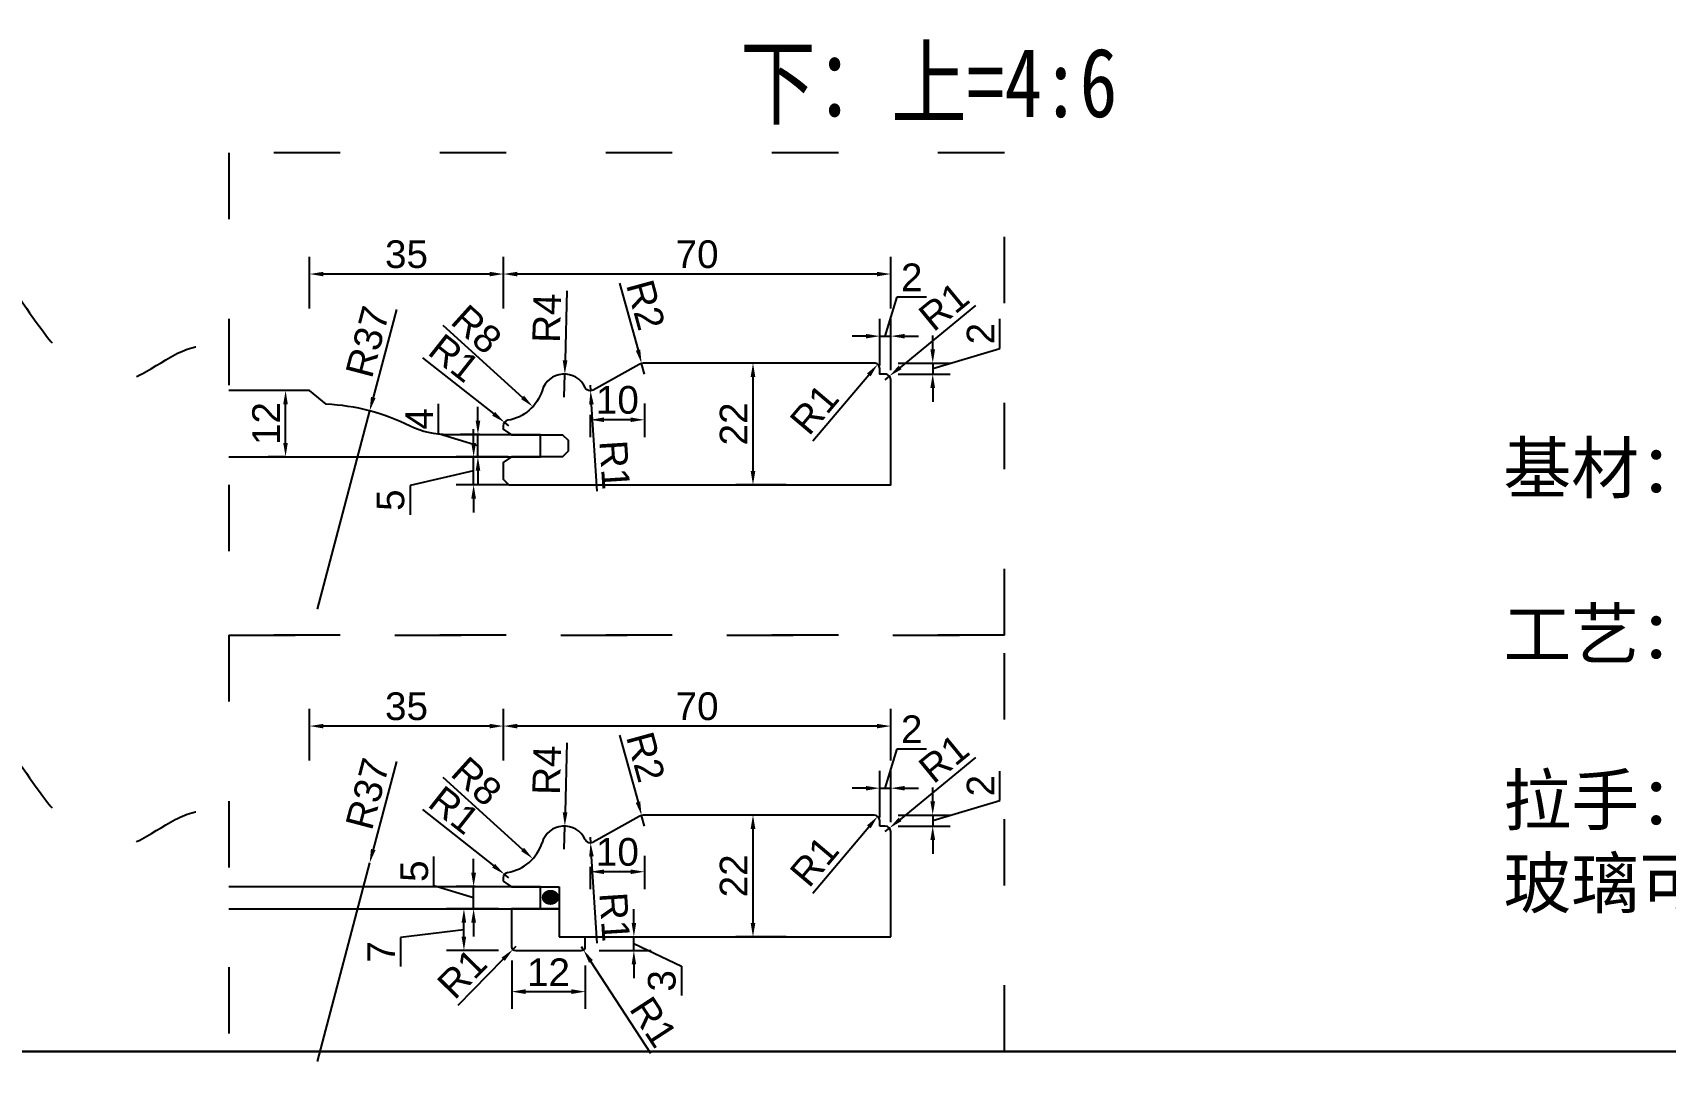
# Model space of a CAD drawing. Header units: inches. Extents: x 49347 to 63816, y 8487 to 15335.
# Drawn here: x 61423 to 62603, y 8487 to 9231 of the extents above; entities that cross this region are included whole.
import ezdxf

# ---------------------------------------------------------------- set-up
doc = ezdxf.new("R2010")
doc.units = ezdxf.units.IN
doc.header["$LTSCALE"] = 4
doc.linetypes.add('100', pattern=[30, 12, -18])
doc.styles.get("Standard").update_dxf_attribs({"font": 'arial.ttf'})
doc.styles.add('ZB_宋体', font='SimSun.ttf')
doc.styles.add('宋体', font='SimSun.ttf', dxfattribs={"width": 0.8})
doc.dimstyles.new('ZB16-1.0+4倍大样', dxfattribs={"dimscale": 10, "dimtxt": 2, "dimasz": 1, "dimexe": 1.25, "dimexo": 0.625, "dimgap": 0.4, "dimtad": 1, "dimdec": 1, "dimlfac": 0.25, "dimtxsty": 'Standard', "dimcen": 2.5, "dimclrd": 144, "dimclre": 144, "dimclrt": 4, "dimadec": 0, "dimazin": 0, "dimtfac": 1, "dimtdec": 1, "dimtmove": 1, "dimatfit": 3, "dimfxlon": 1, "dimarcsym": 0})

# ---------------------------------------------------------------- blocks, each defined once
blk = doc.blocks.new('*D310')
at = {"color": 144, "lineweight": -2, "transparency": 16777216}
for p, q in [((61606.2, 8972.2), (61593.7, 8972.2)), ((61606.2, 8934.3), (61606.2, 8962.2)), ((61606.2, 8924.3), (61593.7, 8924.3))]:
    blk.add_line(p, q, dxfattribs=at)
at = {"color": 144, "transparency": 16777216}
for points in [[(61604.5, 8962.2), (61607.8, 8962.2), (61606.2, 8972.2)], [(61604.5, 8934.3), (61607.8, 8934.3), (61606.2, 8924.3)]]:
    blk.add_solid(points, dxfattribs=at)
at = {"layer": 'Defpoints', "color": 0, "transparency": 16777216}
for p in [(61606.2, 8972.2), (61611.1, 8972.2), (61611.1, 8924.3)]:
    blk.add_point(p, dxfattribs=at)
at = {"color": 4, "transparency": 16777216, "insert": (61592.1, 8948.3), "char_height": 20, "attachment_point": 5, "rotation": 90}
blk.add_mtext('12', dxfattribs=at)
blk = doc.blocks.new('*D311')
at = {"color": 144, "lineweight": -2, "transparency": 16777216}
for p, q in [((61763.6, 9031.4), (61763.6, 9068.9)), ((62043.6, 9031.4), (62043.6, 9068.9)), ((62033.6, 9056.4), (61773.6, 9056.4))]:
    blk.add_line(p, q, dxfattribs=at)
at = {"color": 144, "transparency": 16777216}
for points in [[(61773.6, 9058), (61773.6, 9054.7), (61763.6, 9056.4)], [(62033.6, 9058), (62033.6, 9054.7), (62043.6, 9056.4)]]:
    blk.add_solid(points, dxfattribs=at)
at = {"layer": 'Defpoints', "color": 0, "transparency": 16777216}
for p in [(61763.6, 9056.4), (62043.6, 8997.7), (61763.6, 8976.6)]:
    blk.add_point(p, dxfattribs=at)
at = {"color": 4, "transparency": 16777216, "insert": (61903.6, 9070.6), "char_height": 20, "attachment_point": 5}
blk.add_mtext('70', dxfattribs=at)
blk = doc.blocks.new('*D312')
at = {"color": 144, "lineweight": -2, "transparency": 16777216}
for p, q in [((61623.6, 9031.4), (61623.6, 9068.9)), ((61763.6, 9031.4), (61763.6, 9068.9)), ((61753.6, 9056.4), (61633.6, 9056.4))]:
    blk.add_line(p, q, dxfattribs=at)
at = {"color": 144, "transparency": 16777216}
for points in [[(61633.6, 9058), (61633.6, 9054.7), (61623.6, 9056.4)], [(61753.6, 9058), (61753.6, 9054.7), (61763.6, 9056.4)]]:
    blk.add_solid(points, dxfattribs=at)
at = {"layer": 'Defpoints', "color": 0, "transparency": 16777216}
for p in [(61623.6, 9056.4), (61623.6, 9002.2), (61763.6, 8976.6)]:
    blk.add_point(p, dxfattribs=at)
at = {"color": 4, "transparency": 16777216, "insert": (61693.6, 9070.6), "char_height": 20, "attachment_point": 5}
blk.add_mtext('35', dxfattribs=at)
blk = doc.blocks.new('*D313')
at = {"color": 144, "lineweight": -2, "transparency": 16777216}
for p, q in [((61967.9, 8992), (61931.5, 8992)), ((61944, 8982), (61944, 8914)), ((61967.9, 8904), (61931.5, 8904))]:
    blk.add_line(p, q, dxfattribs=at)
at = {"color": 144, "transparency": 16777216}
for points in [[(61942.3, 8982), (61945.7, 8982), (61944, 8992)], [(61942.3, 8914), (61945.7, 8914), (61944, 8904)]]:
    blk.add_solid(points, dxfattribs=at)
at = {"layer": 'Defpoints', "color": 0, "transparency": 16777216}
for p in [(61974.2, 8992), (61944, 8904), (61974.2, 8904)]:
    blk.add_point(p, dxfattribs=at)
at = {"color": 4, "transparency": 16777216, "insert": (61930, 8948), "char_height": 20, "attachment_point": 5, "rotation": 90}
blk.add_mtext('22', dxfattribs=at)
blk = doc.blocks.new('*D314')
at = {"color": 144, "lineweight": -2, "transparency": 16777216}
for p, q in [((61716.7, 8940.8), (61716.7, 8962.6)), ((61745.2, 8950.3), (61745.2, 8960.3)), ((61745.2, 8932.3), (61716.7, 8940.8)), ((61746.4, 8940.3), (61732.7, 8940.3)), ((61745.2, 8924.3), (61745.2, 8940.3)), ((61745.2, 8924.3), (61745.2, 8940.3)), ((61746.4, 8924.3), (61732.7, 8924.3)), ((61745.2, 8914.3), (61745.2, 8904.3))]:
    blk.add_line(p, q, dxfattribs=at)
at = {"color": 144, "transparency": 16777216}
for points in [[(61743.6, 8950.3), (61746.9, 8950.3), (61745.2, 8940.3)], [(61743.6, 8914.3), (61746.9, 8914.3), (61745.2, 8924.3)]]:
    blk.add_solid(points, dxfattribs=at)
at = {"layer": 'Defpoints', "color": 0, "transparency": 16777216}
for p in [(61745.2, 8940.3), (61752.6, 8940.3), (61752.6, 8924.3)]:
    blk.add_point(p, dxfattribs=at)
at = {"color": 4, "transparency": 16777216, "insert": (61702.7, 8951.7), "char_height": 20, "attachment_point": 5, "rotation": 90}
blk.add_mtext('4', dxfattribs=at)
blk = doc.blocks.new('*D315')
at = {"color": 144, "lineweight": -2, "transparency": 16777216}
for p, q in [((61742.1, 8934.3), (61742.1, 8944.3)), ((61767.1, 8924.3), (61729.6, 8924.3)), ((61742.1, 8904), (61742.1, 8924.3)), ((61742.1, 8904), (61742.1, 8924.3)), ((61742.1, 8914.1), (61696.3, 8903.5)), ((61696.3, 8903.5), (61696.3, 8882.3)), ((61767.1, 8904), (61729.6, 8904)), ((61742.1, 8894), (61742.1, 8884))]:
    blk.add_line(p, q, dxfattribs=at)
at = {"color": 144, "transparency": 16777216}
for points in [[(61740.4, 8934.3), (61743.8, 8934.3), (61742.1, 8924.3)], [(61740.4, 8894), (61743.8, 8894), (61742.1, 8904)]]:
    blk.add_solid(points, dxfattribs=at)
at = {"layer": 'Defpoints', "color": 0, "transparency": 16777216}
for p in [(61742.1, 8924.3), (61781.4, 8924.3), (61781.4, 8904)]:
    blk.add_point(p, dxfattribs=at)
at = {"color": 4, "transparency": 16777216, "insert": (61682.1, 8892.9), "char_height": 20, "attachment_point": 5, "rotation": 90}
blk.add_mtext('5', dxfattribs=at)
blk = doc.blocks.new('*D316')
at = {"color": 144, "lineweight": -2, "transparency": 16777216}
for p, q in [((62122.5, 9002.6), (62122.5, 9023.9)), ((62073.9, 9002), (62073.9, 9012)), ((62048.9, 8992), (62086.4, 8992)), ((62073.9, 8988), (62122.5, 9002.6)), ((62073.9, 8992), (62073.9, 8984)), ((62073.9, 8992), (62073.9, 8984)), ((62048.9, 8984), (62086.4, 8984)), ((62073.9, 8974), (62073.9, 8964))]:
    blk.add_line(p, q, dxfattribs=at)
at = {"color": 144, "transparency": 16777216}
for points in [[(62072.2, 9002), (62075.6, 9002), (62073.9, 8992)], [(62072.2, 8974), (62075.6, 8974), (62073.9, 8984)]]:
    blk.add_solid(points, dxfattribs=at)
at = {"layer": 'Defpoints', "color": 0, "transparency": 16777216}
for p in [(62011.7, 8992), (62038.1, 8984), (62073.9, 8984)]:
    blk.add_point(p, dxfattribs=at)
at = {"color": 4, "transparency": 16777216, "insert": (62108.5, 9013.3), "char_height": 20, "attachment_point": 5, "rotation": 90}
blk.add_mtext('2', dxfattribs=at)
blk = doc.blocks.new('*D317')
at = {"color": 144, "lineweight": -2, "transparency": 16777216}
for p, q in [((62039.6, 9011.5), (62048.1, 9040)), ((62048.1, 9040), (62069.4, 9040)), ((62035.6, 8990.3), (62035.6, 9024)), ((62043.6, 8986.9), (62043.6, 9024)), ((62025.6, 9011.5), (62015.6, 9011.5)), ((62035.6, 9011.5), (62043.6, 9011.5)), ((62035.6, 9011.5), (62043.6, 9011.5)), ((62053.6, 9011.5), (62063.6, 9011.5))]:
    blk.add_line(p, q, dxfattribs=at)
at = {"color": 144, "transparency": 16777216}
for points in [[(62025.6, 9013.1), (62025.6, 9009.8), (62035.6, 9011.5)], [(62053.6, 9013.1), (62053.6, 9009.8), (62043.6, 9011.5)]]:
    blk.add_solid(points, dxfattribs=at)
at = {"layer": 'Defpoints', "color": 0, "transparency": 16777216}
for p in [(62043.6, 9011.5), (62035.6, 8984), (62043.6, 8980.6)]:
    blk.add_point(p, dxfattribs=at)
at = {"color": 4, "transparency": 16777216, "insert": (62058.7, 9054), "char_height": 20, "attachment_point": 5}
blk.add_mtext('2', dxfattribs=at)
blk = doc.blocks.new('*D318')
at = {"color": 144, "lineweight": -2, "transparency": 16777216}
for p, q in [((61809.4, 9044.2), (61808.2, 8994)), ((61807.6, 8967.4), (61808, 8984))]:
    blk.add_line(p, q, dxfattribs=at)
at = {"color": 144, "transparency": 16777216}
blk.add_solid([(61806.5, 8994.1), (61809.9, 8994), (61808, 8984)], dxfattribs=at)
at = {"layer": 'Defpoints', "color": 0, "transparency": 16777216}
for p in [(61808, 8984), (61807.6, 8967.4)]:
    blk.add_point(p, dxfattribs=at)
at = {"color": 4, "transparency": 16777216, "insert": (61794.9, 9024.5), "char_height": 20, "attachment_point": 5, "rotation": 88.604}
blk.add_mtext('R4', dxfattribs=at)
blk = doc.blocks.new('*D319')
at = {"color": 144, "lineweight": -2, "transparency": 16777216}
blk.add_line((61719.8, 9019.4), (61777.5, 8967.2), dxfattribs=at)
at = {"color": 144, "transparency": 16777216}
blk.add_solid([(61778.6, 8968.4), (61776.4, 8966), (61784.9, 8960.5)], dxfattribs=at)
at = {"layer": 'Defpoints', "color": 0, "transparency": 16777216}
for p in [(61761.7, 8981.5), (61784.9, 8960.5)]:
    blk.add_point(p, dxfattribs=at)
at = {"color": 4, "transparency": 16777216, "insert": (61744.3, 9016.4), "char_height": 20, "attachment_point": 5, "rotation": 317.8662}
blk.add_mtext('R8', dxfattribs=at)
blk = doc.blocks.new('*D320')
at = {"color": 144, "lineweight": -2, "transparency": 16777216}
for p, q in [((61847.6, 9049.7), (61860.9, 9001.4)), ((61865.6, 8984), (61863.5, 8991.8))]:
    blk.add_line(p, q, dxfattribs=at)
at = {"color": 144, "transparency": 16777216}
blk.add_solid([(61862.5, 9001.8), (61859.3, 9001), (61863.5, 8991.8)], dxfattribs=at)
at = {"layer": 'Defpoints', "color": 0, "transparency": 16777216}
for p in [(61863.5, 8991.8), (61865.6, 8984)]:
    blk.add_point(p, dxfattribs=at)
at = {"color": 4, "transparency": 16777216, "insert": (61866.5, 9034.1), "char_height": 20, "attachment_point": 5, "rotation": 285.3427}
blk.add_mtext('R2', dxfattribs=at)
blk = doc.blocks.new('*D321')
at = {"color": 144, "lineweight": -2, "transparency": 16777216}
for p, q in [((62104.9, 9033.7), (62050.4, 8988.9)), ((62039.6, 8980), (62042.6, 8982.6))]:
    blk.add_line(p, q, dxfattribs=at)
at = {"color": 144, "transparency": 16777216}
blk.add_solid([(62049.3, 8990.2), (62051.4, 8987.6), (62042.6, 8982.6)], dxfattribs=at)
at = {"layer": 'Defpoints', "color": 0, "transparency": 16777216}
for p in [(62039.6, 8980), (62042.6, 8982.6)]:
    blk.add_point(p, dxfattribs=at)
at = {"color": 4, "transparency": 16777216, "insert": (62081.9, 9033), "char_height": 20, "attachment_point": 5, "rotation": 39.3786}
blk.add_mtext('R1', dxfattribs=at)
blk = doc.blocks.new('*D322')
at = {"color": 144, "lineweight": -2, "transparency": 16777216}
blk.add_line((61987.3, 8935.7), (62027.7, 8983.5), dxfattribs=at)
at = {"color": 144, "transparency": 16777216}
blk.add_solid([(62026.4, 8984.5), (62029, 8982.4), (62034.1, 8991.1)], dxfattribs=at)
at = {"layer": 'Defpoints', "color": 0, "transparency": 16777216}
for p in [(62031.6, 8988), (62034.1, 8991.1)]:
    blk.add_point(p, dxfattribs=at)
at = {"color": 4, "transparency": 16777216, "insert": (61988.3, 8958.7), "char_height": 20, "attachment_point": 5, "rotation": 49.8134}
blk.add_mtext('R1', dxfattribs=at)
blk = doc.blocks.new('*D323')
at = {"color": 144, "lineweight": -2, "transparency": 16777216}
for p, q in [((61826.3, 8976), (61826.6, 8972.1)), ((61831.3, 8899.3), (61827.2, 8962.1))]:
    blk.add_line(p, q, dxfattribs=at)
blk.add_arc((61826.3, 8976), 4, 270, 273.6833, dxfattribs=at)
at = {"color": 144, "transparency": 16777216}
blk.add_solid([(61828.9, 8962.2), (61825.6, 8962), (61826.6, 8972.1)], dxfattribs=at)
at = {"layer": 'Defpoints', "color": 0, "transparency": 16777216}
for p in [(61826.3, 8976), (61826.6, 8972.1)]:
    blk.add_point(p, dxfattribs=at)
at = {"color": 4, "transparency": 16777216, "insert": (61844.1, 8918.4), "char_height": 20, "attachment_point": 5, "rotation": 273.6833}
blk.add_mtext('R1', dxfattribs=at)
blk = doc.blocks.new('*D324')
at = {"color": 144, "lineweight": -2, "transparency": 16777216}
for p, q in [((61705.1, 8995.9), (61756.6, 8955.3)), ((61767.6, 8946.7), (61764.4, 8949.2))]:
    blk.add_line(p, q, dxfattribs=at)
at = {"color": 144, "transparency": 16777216}
blk.add_solid([(61757.6, 8956.7), (61755.5, 8954), (61764.4, 8949.2)], dxfattribs=at)
at = {"layer": 'Defpoints', "color": 0, "transparency": 16777216}
for p in [(61764.4, 8949.2), (61767.6, 8946.7)]:
    blk.add_point(p, dxfattribs=at)
at = {"color": 4, "transparency": 16777216, "insert": (61728.1, 8995.7), "char_height": 20, "attachment_point": 5, "rotation": 321.741}
blk.add_mtext('R1', dxfattribs=at)
blk = doc.blocks.new('*D325')
at = {"color": 144, "lineweight": -2, "transparency": 16777216}
for p, q in [((61865.6, 8962.7), (61865.6, 8938.5)), ((61826.3, 8954.7), (61826.3, 8938.5)), ((61855.6, 8951), (61836.3, 8951))]:
    blk.add_line(p, q, dxfattribs=at)
at = {"color": 144, "transparency": 16777216}
for points in [[(61836.3, 8952.7), (61836.3, 8949.4), (61826.3, 8951)], [(61855.6, 8952.7), (61855.6, 8949.4), (61865.6, 8951)]]:
    blk.add_solid(points, dxfattribs=at)
at = {"layer": 'Defpoints', "color": 0, "transparency": 16777216}
for p in [(61865.6, 8969), (61826.3, 8961), (61826.3, 8951)]:
    blk.add_point(p, dxfattribs=at)
at = {"color": 4, "transparency": 16777216, "insert": (61846, 8965.3), "char_height": 20, "attachment_point": 5}
blk.add_mtext('10', dxfattribs=at)
blk = doc.blocks.new('*D326')
at = {"color": 144, "lineweight": -2, "transparency": 16777216}
for p, q in [((61686.3, 9030.8), (61669.5, 8967.2)), ((61629.2, 8814), (61667, 8957.5))]:
    blk.add_line(p, q, dxfattribs=at)
at = {"color": 144, "transparency": 16777216}
blk.add_solid([(61667.9, 8967.6), (61671.2, 8966.7), (61667, 8957.5)], dxfattribs=at)
at = {"layer": 'Defpoints', "color": 0, "transparency": 16777216}
for p in [(61667, 8957.5), (61629.2, 8814)]:
    blk.add_point(p, dxfattribs=at)
at = {"color": 4, "transparency": 16777216, "insert": (61665.5, 9007.4), "char_height": 20, "attachment_point": 5, "rotation": 75.2365}
blk.add_mtext('R37', dxfattribs=at)
blk = doc.blocks.new('*D330')
at = {"color": 144, "lineweight": -2, "transparency": 16777216}
for p, q in [((61763.6, 8704.6), (61763.6, 8742.1)), ((62043.6, 8704.6), (62043.6, 8742.1)), ((62033.6, 8729.6), (61773.6, 8729.6))]:
    blk.add_line(p, q, dxfattribs=at)
at = {"color": 144, "transparency": 16777216}
for points in [[(61773.6, 8731.2), (61773.6, 8727.9), (61763.6, 8729.6)], [(62033.6, 8731.2), (62033.6, 8727.9), (62043.6, 8729.6)]]:
    blk.add_solid(points, dxfattribs=at)
at = {"layer": 'Defpoints', "color": 0, "transparency": 16777216}
for p in [(61763.6, 8729.6), (62043.6, 8670.9), (61763.6, 8649.8)]:
    blk.add_point(p, dxfattribs=at)
at = {"color": 4, "transparency": 16777216, "insert": (61903.6, 8743.8), "char_height": 20, "attachment_point": 5}
blk.add_mtext('70', dxfattribs=at)
blk = doc.blocks.new('*D331')
at = {"color": 144, "lineweight": -2, "transparency": 16777216}
for p, q in [((61623.6, 8704.6), (61623.6, 8742.1)), ((61763.6, 8704.6), (61763.6, 8742.1)), ((61753.6, 8729.6), (61633.6, 8729.6))]:
    blk.add_line(p, q, dxfattribs=at)
at = {"color": 144, "transparency": 16777216}
for points in [[(61633.6, 8731.2), (61633.6, 8727.9), (61623.6, 8729.6)], [(61753.6, 8731.2), (61753.6, 8727.9), (61763.6, 8729.6)]]:
    blk.add_solid(points, dxfattribs=at)
at = {"layer": 'Defpoints', "color": 0, "transparency": 16777216}
for p in [(61623.6, 8729.6), (61623.6, 8675.4), (61763.6, 8649.8)]:
    blk.add_point(p, dxfattribs=at)
at = {"color": 4, "transparency": 16777216, "insert": (61693.6, 8743.8), "char_height": 20, "attachment_point": 5}
blk.add_mtext('35', dxfattribs=at)
blk = doc.blocks.new('*D332')
at = {"color": 144, "lineweight": -2, "transparency": 16777216}
for p, q in [((61967.9, 8665.3), (61931.5, 8665.3)), ((61944, 8655.3), (61944, 8587.3)), ((61967.9, 8577.3), (61931.5, 8577.3))]:
    blk.add_line(p, q, dxfattribs=at)
at = {"color": 144, "transparency": 16777216}
for points in [[(61942.3, 8655.3), (61945.7, 8655.3), (61944, 8665.3)], [(61942.3, 8587.3), (61945.7, 8587.3), (61944, 8577.3)]]:
    blk.add_solid(points, dxfattribs=at)
at = {"layer": 'Defpoints', "color": 0, "transparency": 16777216}
for p in [(61974.2, 8665.3), (61944, 8577.3), (61974.2, 8577.3)]:
    blk.add_point(p, dxfattribs=at)
at = {"color": 4, "transparency": 16777216, "insert": (61930, 8621.3), "char_height": 20, "attachment_point": 5, "rotation": 90}
blk.add_mtext('22', dxfattribs=at)
blk = doc.blocks.new('*D333')
at = {"color": 144, "lineweight": -2, "transparency": 16777216}
for p, q in [((61713.4, 8614.1), (61713.4, 8635.3)), ((61742.1, 8623.5), (61742.1, 8633.5)), ((61742.1, 8605.5), (61713.4, 8614.1)), ((61743.2, 8613.5), (61729.6, 8613.5)), ((61742.1, 8597.5), (61742.1, 8613.5)), ((61742.1, 8597.5), (61742.1, 8613.5)), ((61743.2, 8597.5), (61729.6, 8597.5)), ((61742.1, 8587.5), (61742.1, 8577.5))]:
    blk.add_line(p, q, dxfattribs=at)
at = {"color": 144, "transparency": 16777216}
for points in [[(61740.4, 8623.5), (61743.8, 8623.5), (61742.1, 8613.5)], [(61740.4, 8587.5), (61743.8, 8587.5), (61742.1, 8597.5)]]:
    blk.add_solid(points, dxfattribs=at)
at = {"layer": 'Defpoints', "color": 0, "transparency": 16777216}
for p in [(61742.1, 8613.5), (61749.5, 8613.5), (61749.5, 8597.5)]:
    blk.add_point(p, dxfattribs=at)
at = {"color": 4, "transparency": 16777216, "insert": (61699.3, 8624.7), "char_height": 20, "attachment_point": 5, "rotation": 90}
blk.add_mtext('5', dxfattribs=at)
blk = doc.blocks.new('*D334')
at = {"color": 144, "lineweight": -2, "transparency": 16777216}
for p, q in [((61760.1, 8597.5), (61722.6, 8597.5)), ((61735.1, 8582.4), (61689.2, 8576.7)), ((61735.1, 8577.3), (61735.1, 8587.5)), ((61689.2, 8576.7), (61689.2, 8555.8)), ((61760.1, 8567.3), (61722.6, 8567.3))]:
    blk.add_line(p, q, dxfattribs=at)
at = {"color": 144, "transparency": 16777216}
for points in [[(61733.4, 8587.5), (61736.7, 8587.5), (61735.1, 8597.5)], [(61733.4, 8577.3), (61736.7, 8577.3), (61735.1, 8567.3)]]:
    blk.add_solid(points, dxfattribs=at)
at = {"layer": 'Defpoints', "color": 0, "transparency": 16777216}
for p in [(61735.1, 8597.5), (61775, 8597.5), (61774.3, 8567.3)]:
    blk.add_point(p, dxfattribs=at)
at = {"color": 4, "transparency": 16777216, "insert": (61675.2, 8566.3), "char_height": 20, "attachment_point": 5, "rotation": 90}
blk.add_mtext('7', dxfattribs=at)
blk = doc.blocks.new('*D335')
at = {"color": 144, "lineweight": -2, "transparency": 16777216}
for p, q in [((62122.5, 8675.8), (62122.5, 8697.1)), ((62073.9, 8675.3), (62073.9, 8685.3)), ((62073.9, 8661.3), (62122.5, 8675.8)), ((62048.9, 8665.3), (62086.4, 8665.3)), ((62073.9, 8665.3), (62073.9, 8657.3)), ((62073.9, 8665.3), (62073.9, 8657.3)), ((62048.9, 8657.3), (62086.4, 8657.3)), ((62073.9, 8647.3), (62073.9, 8637.3))]:
    blk.add_line(p, q, dxfattribs=at)
at = {"color": 144, "transparency": 16777216}
for points in [[(62072.2, 8675.3), (62075.6, 8675.3), (62073.9, 8665.3)], [(62072.2, 8647.3), (62075.6, 8647.3), (62073.9, 8657.3)]]:
    blk.add_solid(points, dxfattribs=at)
at = {"layer": 'Defpoints', "color": 0, "transparency": 16777216}
for p in [(62011.7, 8665.3), (62038.1, 8657.3), (62073.9, 8657.3)]:
    blk.add_point(p, dxfattribs=at)
at = {"color": 4, "transparency": 16777216, "insert": (62108.5, 8686.5), "char_height": 20, "attachment_point": 5, "rotation": 90}
blk.add_mtext('2', dxfattribs=at)
blk = doc.blocks.new('*D336')
at = {"color": 144, "lineweight": -2, "transparency": 16777216}
for p, q in [((62039.6, 8684.7), (62048.1, 8713.2)), ((62048.1, 8713.2), (62069.4, 8713.2)), ((62035.6, 8663.5), (62035.6, 8697.2)), ((62043.6, 8660.1), (62043.6, 8697.2)), ((62025.6, 8684.7), (62015.6, 8684.7)), ((62035.6, 8684.7), (62043.6, 8684.7)), ((62035.6, 8684.7), (62043.6, 8684.7)), ((62053.6, 8684.7), (62063.6, 8684.7))]:
    blk.add_line(p, q, dxfattribs=at)
at = {"color": 144, "transparency": 16777216}
for points in [[(62025.6, 8686.3), (62025.6, 8683), (62035.6, 8684.7)], [(62053.6, 8686.3), (62053.6, 8683), (62043.6, 8684.7)]]:
    blk.add_solid(points, dxfattribs=at)
at = {"layer": 'Defpoints', "color": 0, "transparency": 16777216}
for p in [(62043.6, 8684.7), (62035.6, 8657.3), (62043.6, 8653.8)]:
    blk.add_point(p, dxfattribs=at)
at = {"color": 4, "transparency": 16777216, "insert": (62058.7, 8727.3), "char_height": 20, "attachment_point": 5}
blk.add_mtext('2', dxfattribs=at)
blk = doc.blocks.new('*D337')
at = {"color": 144, "lineweight": -2, "transparency": 16777216}
for p, q in [((61809.4, 8717.4), (61808.2, 8667.3)), ((61807.6, 8640.6), (61808, 8657.3))]:
    blk.add_line(p, q, dxfattribs=at)
at = {"color": 144, "transparency": 16777216}
blk.add_solid([(61806.5, 8667.3), (61809.9, 8667.2), (61808, 8657.3)], dxfattribs=at)
at = {"layer": 'Defpoints', "color": 0, "transparency": 16777216}
for p in [(61808, 8657.3), (61807.6, 8640.6)]:
    blk.add_point(p, dxfattribs=at)
at = {"color": 4, "transparency": 16777216, "insert": (61794.9, 8697.7), "char_height": 20, "attachment_point": 5, "rotation": 88.604}
blk.add_mtext('R4', dxfattribs=at)
blk = doc.blocks.new('*D338')
at = {"color": 144, "lineweight": -2, "transparency": 16777216}
blk.add_line((61719.8, 8692.6), (61777.5, 8640.4), dxfattribs=at)
at = {"color": 144, "transparency": 16777216}
blk.add_solid([(61778.6, 8641.6), (61776.4, 8639.2), (61784.9, 8633.7)], dxfattribs=at)
at = {"layer": 'Defpoints', "color": 0, "transparency": 16777216}
for p in [(61761.7, 8654.7), (61784.9, 8633.7)]:
    blk.add_point(p, dxfattribs=at)
at = {"color": 4, "transparency": 16777216, "insert": (61744.3, 8689.6), "char_height": 20, "attachment_point": 5, "rotation": 317.8662}
blk.add_mtext('R8', dxfattribs=at)
blk = doc.blocks.new('*D339')
at = {"color": 144, "lineweight": -2, "transparency": 16777216}
for p, q in [((61847.6, 8722.9), (61860.9, 8674.6)), ((61865.6, 8657.3), (61863.5, 8665))]:
    blk.add_line(p, q, dxfattribs=at)
at = {"color": 144, "transparency": 16777216}
blk.add_solid([(61862.5, 8675.1), (61859.3, 8674.2), (61863.5, 8665)], dxfattribs=at)
at = {"layer": 'Defpoints', "color": 0, "transparency": 16777216}
for p in [(61863.5, 8665), (61865.6, 8657.3)]:
    blk.add_point(p, dxfattribs=at)
at = {"color": 4, "transparency": 16777216, "insert": (61866.5, 8707.3), "char_height": 20, "attachment_point": 5, "rotation": 285.3427}
blk.add_mtext('R2', dxfattribs=at)
blk = doc.blocks.new('*D340')
at = {"color": 144, "lineweight": -2, "transparency": 16777216}
for p, q in [((62104.9, 8706.9), (62050.4, 8662.1)), ((62039.6, 8653.3), (62042.6, 8655.8))]:
    blk.add_line(p, q, dxfattribs=at)
at = {"color": 144, "transparency": 16777216}
blk.add_solid([(62049.3, 8663.4), (62051.4, 8660.9), (62042.6, 8655.8)], dxfattribs=at)
at = {"layer": 'Defpoints', "color": 0, "transparency": 16777216}
for p in [(62039.6, 8653.3), (62042.6, 8655.8)]:
    blk.add_point(p, dxfattribs=at)
at = {"color": 4, "transparency": 16777216, "insert": (62081.9, 8706.2), "char_height": 20, "attachment_point": 5, "rotation": 39.3786}
blk.add_mtext('R1', dxfattribs=at)
blk = doc.blocks.new('*D341')
at = {"color": 144, "lineweight": -2, "transparency": 16777216}
blk.add_line((61987.3, 8608.9), (62027.7, 8656.7), dxfattribs=at)
at = {"color": 144, "transparency": 16777216}
blk.add_solid([(62026.4, 8657.8), (62029, 8655.6), (62034.1, 8664.3)], dxfattribs=at)
at = {"layer": 'Defpoints', "color": 0, "transparency": 16777216}
for p in [(62031.6, 8661.3), (62034.1, 8664.3)]:
    blk.add_point(p, dxfattribs=at)
at = {"color": 4, "transparency": 16777216, "insert": (61988.3, 8631.9), "char_height": 20, "attachment_point": 5, "rotation": 49.8134}
blk.add_mtext('R1', dxfattribs=at)
blk = doc.blocks.new('*D342')
at = {"color": 144, "lineweight": -2, "transparency": 16777216}
for p, q in [((61826.3, 8649.3), (61826.6, 8645.3)), ((61831.3, 8572.6), (61827.2, 8635.3))]:
    blk.add_line(p, q, dxfattribs=at)
blk.add_arc((61826.3, 8649.3), 4, 270, 273.6833, dxfattribs=at)
at = {"color": 144, "transparency": 16777216}
blk.add_solid([(61828.9, 8635.4), (61825.6, 8635.2), (61826.6, 8645.3)], dxfattribs=at)
at = {"layer": 'Defpoints', "color": 0, "transparency": 16777216}
for p in [(61826.3, 8649.3), (61826.6, 8645.3)]:
    blk.add_point(p, dxfattribs=at)
at = {"color": 4, "transparency": 16777216, "insert": (61844.1, 8591.6), "char_height": 20, "attachment_point": 5, "rotation": 273.6833}
blk.add_mtext('R1', dxfattribs=at)
blk = doc.blocks.new('*D343')
at = {"color": 144, "lineweight": -2, "transparency": 16777216}
for p, q in [((61705.1, 8669.2), (61756.6, 8628.6)), ((61767.6, 8619.9), (61764.4, 8622.4))]:
    blk.add_line(p, q, dxfattribs=at)
at = {"color": 144, "transparency": 16777216}
blk.add_solid([(61757.6, 8629.9), (61755.5, 8627.3), (61764.4, 8622.4)], dxfattribs=at)
at = {"layer": 'Defpoints', "color": 0, "transparency": 16777216}
for p in [(61764.4, 8622.4), (61767.6, 8619.9)]:
    blk.add_point(p, dxfattribs=at)
at = {"color": 4, "transparency": 16777216, "insert": (61728.1, 8668.9), "char_height": 20, "attachment_point": 5, "rotation": 321.741}
blk.add_mtext('R1', dxfattribs=at)
blk = doc.blocks.new('*D344')
at = {"color": 144, "lineweight": -2, "transparency": 16777216}
for p, q in [((61826.3, 8627.9), (61826.3, 8611.8)), ((61865.6, 8635.9), (61865.6, 8611.8)), ((61855.6, 8624.3), (61836.3, 8624.3))]:
    blk.add_line(p, q, dxfattribs=at)
at = {"color": 144, "transparency": 16777216}
for points in [[(61836.3, 8625.9), (61836.3, 8622.6), (61826.3, 8624.3)], [(61855.6, 8625.9), (61855.6, 8622.6), (61865.6, 8624.3)]]:
    blk.add_solid(points, dxfattribs=at)
at = {"layer": 'Defpoints', "color": 0, "transparency": 16777216}
for p in [(61865.6, 8642.2), (61826.3, 8634.2), (61826.3, 8624.3)]:
    blk.add_point(p, dxfattribs=at)
at = {"color": 4, "transparency": 16777216, "insert": (61846, 8638.5), "char_height": 20, "attachment_point": 5}
blk.add_mtext('10', dxfattribs=at)
blk = doc.blocks.new('*D345')
at = {"color": 144, "lineweight": -2, "transparency": 16777216}
for p, q in [((61686.3, 8704), (61669.5, 8640.4)), ((61629.2, 8487.2), (61667, 8630.7))]:
    blk.add_line(p, q, dxfattribs=at)
at = {"color": 144, "transparency": 16777216}
blk.add_solid([(61667.9, 8640.8), (61671.2, 8639.9), (61667, 8630.7)], dxfattribs=at)
at = {"layer": 'Defpoints', "color": 0, "transparency": 16777216}
for p in [(61667, 8630.7), (61629.2, 8487.2)]:
    blk.add_point(p, dxfattribs=at)
at = {"color": 4, "transparency": 16777216, "insert": (61665.5, 8680.6), "char_height": 20, "attachment_point": 5, "rotation": 75.2365}
blk.add_mtext('R37', dxfattribs=at)
blk = doc.blocks.new('*D346')
at = {"color": 144, "lineweight": -2, "transparency": 16777216}
for p, q in [((61769.6, 8560), (61769.6, 8525.1)), ((61822.8, 8556.5), (61822.8, 8525.1)), ((61779.6, 8537.6), (61812.8, 8537.6))]:
    blk.add_line(p, q, dxfattribs=at)
at = {"color": 144, "transparency": 16777216}
for points in [[(61779.6, 8539.3), (61779.6, 8535.9), (61769.6, 8537.6)], [(61812.8, 8539.3), (61812.8, 8535.9), (61822.8, 8537.6)]]:
    blk.add_solid(points, dxfattribs=at)
at = {"layer": 'Defpoints', "color": 0, "transparency": 16777216}
for p in [(61769.6, 8566.2), (61822.8, 8562.7), (61822.8, 8537.6)]:
    blk.add_point(p, dxfattribs=at)
at = {"color": 4, "transparency": 16777216, "insert": (61796.2, 8551.6), "char_height": 20, "attachment_point": 5}
blk.add_mtext('12', dxfattribs=at)
blk = doc.blocks.new('*D347')
at = {"color": 144, "lineweight": -2, "transparency": 16777216}
for p, q in [((61857.9, 8587.3), (61857.9, 8597.3)), ((61832.9, 8577.3), (61870.4, 8577.3)), ((61832.9, 8567.3), (61870.4, 8567.3)), ((61857.9, 8567.3), (61857.9, 8577.3)), ((61857.9, 8567.3), (61857.9, 8577.3)), ((61857.9, 8572.3), (61892.4, 8555.9)), ((61857.9, 8557.3), (61857.9, 8547.3)), ((61892.4, 8555.9), (61892.4, 8534.8))]:
    blk.add_line(p, q, dxfattribs=at)
at = {"color": 144, "transparency": 16777216}
for points in [[(61856.3, 8587.3), (61859.6, 8587.3), (61857.9, 8577.3)], [(61856.3, 8557.3), (61859.6, 8557.3), (61857.9, 8567.3)]]:
    blk.add_solid(points, dxfattribs=at)
at = {"layer": 'Defpoints', "color": 0, "transparency": 16777216}
for p in [(61810.4, 8577.3), (61810.4, 8567.3), (61857.9, 8577.3)]:
    blk.add_point(p, dxfattribs=at)
at = {"color": 4, "transparency": 16777216, "insert": (61878.2, 8545.4), "char_height": 20, "attachment_point": 5, "rotation": 90}
blk.add_mtext('3', dxfattribs=at)
blk = doc.blocks.new('*D348')
at = {"color": 144, "lineweight": -2, "transparency": 16777216}
for p, q in [((61772.6, 8570.3), (61770.5, 8568.1)), ((61731, 8527.9), (61763.4, 8561))]:
    blk.add_line(p, q, dxfattribs=at)
at = {"color": 144, "transparency": 16777216}
blk.add_solid([(61762.3, 8562.2), (61764.6, 8559.8), (61770.5, 8568.1)], dxfattribs=at)
at = {"layer": 'Defpoints', "color": 0, "transparency": 16777216}
for p in [(61770.5, 8568.1), (61772.6, 8570.3)]:
    blk.add_point(p, dxfattribs=at)
at = {"color": 4, "transparency": 16777216, "insert": (61733.7, 8550.7), "char_height": 20, "attachment_point": 5, "rotation": 45.5309}
blk.add_mtext('R1', dxfattribs=at)
blk = doc.blocks.new('*D349')
at = {"color": 144, "lineweight": -2, "transparency": 16777216}
for p, q in [((61819.8, 8570.3), (61821.5, 8567.7)), ((61870.2, 8492.8), (61826.9, 8559.4))]:
    blk.add_line(p, q, dxfattribs=at)
at = {"color": 144, "transparency": 16777216}
blk.add_solid([(61828.3, 8560.3), (61825.5, 8558.5), (61821.5, 8567.7)], dxfattribs=at)
at = {"layer": 'Defpoints', "color": 0, "transparency": 16777216}
for p in [(61819.8, 8570.3), (61821.5, 8567.7)]:
    blk.add_point(p, dxfattribs=at)
at = {"color": 4, "transparency": 16777216, "insert": (61872.1, 8515.7), "char_height": 20, "attachment_point": 5, "rotation": 303.0327}
blk.add_mtext('R1', dxfattribs=at)

msp = doc.modelspace()

# ---------------------------------------------------------------- hatches: boundary and pattern name
h = msp.add_hatch(color=256)
edge = h.paths.add_edge_path()
edge.add_ellipse((61797.64, 8605.76), major_axis=(6.31, 0), ratio=0.8607603, start_angle=0, end_angle=360)

# ---------------------------------------------------------------- linework, layer by layer
at = {"color": 2}
for p, q in [((61861.74, 8664.25, 0), (61828.46, 8645.76, 0)), ((61923.56, 8665.26, 0), (61865.63, 8665.26, 0)), ((62031.56, 8665.26, 0), (61865.63, 8665.26, 0)), ((62035.56, 8657.26, 0), (62035.56, 8661.26, 0)), ((62039.56, 8657.26, 0), (62035.56, 8657.26, 0)), ((62043.56, 8577.26, 0), (62043.56, 8653.26, 0)), ((61826.52, 8645.26, 0), (61826.32, 8645.26, 0)), ((61763.56, 8619.89, 0), (61763.56, 8617.46, 0)), ((61763.56, 8617.46, 0), (61769.56, 8613.46, 0)), ((61769.56, 8613.46, 0), (61803.96, 8613.46, 0)), ((61803.96, 8613.46, 0), (61803.96, 8577.26, 0)), ((61803.96, 8597.46, 0), (61769.56, 8597.46, 0)), ((61803.96, 8577.26, 0), (62043.56, 8577.26, 0))]:
    msp.add_line(p, q, dxfattribs=at)
at = {"color": 4}
for p, q in [((61790.36, 8613.46, 0), (61565.15, 8613.46, 0)), ((61790.36, 8597.46, 0), (61790.36, 8613.46, 0)), ((61565.15, 8597.46, 0), (61790.36, 8597.46, 0))]:
    msp.add_line(p, q, dxfattribs=at)
at = {"color": 0}
for p, q in [((61769.56, 8597.46, 0), (61769.56, 8570.26, 0)), ((61769.56, 8597.46, 0), (61803.96, 8597.46, 0)), ((61772.56, 8567.26, 0), (61819.83, 8567.26, 0)), ((61822.83, 8570.26, 0), (61822.83, 8577.26, 0))]:
    msp.add_line(p, q, dxfattribs=at)
msp.add_line((60798.87, 8494.26, 0), (63815.97, 8494.26, 0))
at = {"color": 0, "elevation": 0}
msp.add_lwpolyline([(60798.87, 11382.95), (63815.97, 11382.95), (63815.97, 8494.26), (60798.87, 8494.26)], close=True, dxfattribs=at)
at = {"color": 251, "linetype": '100', "elevation": 0}
for points in [[(62125.68, 9144.05), (61565.15, 9144.05), (61565.15, 8795.35), (62125.68, 8795.35)], [(62125.68, 8795.35), (61565.15, 8795.35), (61565.15, 8494.26), (62125.68, 8494.26)]]:
    msp.add_lwpolyline(points, close=True, dxfattribs=at)
at = {"color": 2, "elevation": 0}
for points in [[(61923.56, 8992.05), (61865.63, 8992.05, 0.1274582), (61861.74, 8991.04), (61828.46, 8972.55, -0.1274582), (61826.52, 8972.05), (61826.32, 8972.05, -0.2924495), (61822.69, 8974.37, 0.6933753), (61791.56, 8972.05, -0.2819001), (61766.9, 8950.63, 0.3664776), (61763.56, 8946.68), (61763.56, 8944.25), (61769.56, 8940.25), (61806.36, 8940.25), (61810.36, 8936.25), (61810.36, 8928.25), (61806.36, 8924.25), (61769.56, 8924.25), (61763.56, 8920.25), (61763.56, 8908.05), (61767.56, 8904.05), (62043.56, 8904.05), (62043.56, 8980.05, 0.4142136), (62039.56, 8984.05), (62035.56, 8984.05), (62035.56, 8988.05, 0.4142136), (62031.56, 8992.05), (61865.63, 8992.05)], [(61565.15, 8924.25), (61790.36, 8924.25), (61790.36, 8940.25), (61723.56, 8940.25, -0.1107937), (61696.22, 8946.38, 0.1068206), (61635.56, 8962.25), (61623.56, 8972.25), (61565.15, 8972.25)]]:
    msp.add_lwpolyline(points, format="xyb", dxfattribs=at)
at = {"color": 2}
for centre, radius, start, end in [((61865.63, 8657.26, 0), 8, 90, 119.0546), ((62031.56, 8661.26, 0), 4, 0, 90), ((61807.56, 8640.59, 0), 16.67, 24.79386, 163.7398), ((62039.56, 8653.26, 0), 4, 0, 90), ((61761.74, 8654.68, 0), 31.27, 279.49298, 342.46558), ((61826.32, 8649.26, 0), 4, 204.79386, 269.99999), ((61826.52, 8649.26, 0), 4, 270, 299.0546), ((61767.56, 8619.89, 0), 4, 99.49298, 180)]:
    msp.add_arc(centre, radius, start, end, dxfattribs=at)
at = {"color": 0}
for centre, start, end in [((61772.56, 8570.26, 0), 180, 270), ((61819.83, 8570.26, 0), 270, 0)]:
    msp.add_arc(centre, 3, start, end, dxfattribs=at)
at = {"color": 251, "linetype": '100'}
for points in [[(61409.49, 9045.56, 0), (61434.44, 9008.47, 0), (61473.7, 8950.09, 0), (61533.26, 9009.76, 0), (61558.06, 9003, 0), (61565.15, 8999.32, 0)], [(61409.49, 8709.34, 0), (61434.44, 8672.24, 0), (61473.7, 8613.87, 0), (61533.26, 8673.54, 0), (61558.06, 8666.78, 0), (61565.15, 8663.1, 0)]]:
    msp.add_open_spline(points, degree=3, knots=[0, 0, 0, 0, 104.1239361, 163.86704, 188.2182737, 188.2182737, 188.2182737, 188.2182737], dxfattribs=at)

# ---------------------------------------------------------------- texts
at = {"color": 0, "insert": (61934.78, 9219.85, 0), "char_height": 50, "width": 365.7402, "attachment_point": 1, "style": '宋体'}
msp.add_mtext('下：上=4:6', dxfattribs=at)
at = {"lineweight": 25, "insert": (62486.27, 8934.18, 0), "char_height": 36, "width": 1300.144, "attachment_point": 1, "style": 'ZB_宋体'}
msp.add_mtext('基材：橡胶木\\P     \\P工艺：边框、芯板铣型拼装，默认做封闭漆工艺\\P      加工尺寸：1601mm≤H≤2400mm/300mm≤W≤600mm；\\P拉手：明装拉手；\\P玻璃可选：钢化超白玻璃、钢化超白长虹玻璃', dxfattribs=at)

# ---------------------------------------------------------------- dimensions: what is measured, and where the dimension line sits
for base, p1, p2, angle, picture, middle in [((61623.56, 9056.36, 0), (61763.56, 8976.62, 0), (61623.56, 9002.19, 0), 180, '*D312', (61693.56, 9070.57, 0)), ((61763.56, 9056.36, 0), (62043.56, 8997.7, 0), (61763.56, 8976.62, 0), 180, '*D311', (61903.56, 9070.57, 0)), ((62073.9, 8984.05, 0), (62011.7, 8992.05, 0), (62038.12, 8984.05, 0), 90, '*D316', (62108.48, 9006.63, 0)), ((61944, 8904.05, 0), (61974.16, 8992.05, 0), (61974.16, 8904.05, 0), 90, '*D313', (61929.96, 8948.05, 0)), ((61606.15, 8972.25, 0), (61611.06, 8924.25, 0), (61611.06, 8972.25, 0), 90, '*D310', (61592.11, 8948.25, 0)), ((61745.23, 8940.25, 0), (61752.62, 8924.25, 0), (61752.62, 8940.25, 0), 90, '*D314', (61702.73, 8944.8, 0)), ((61623.56, 8729.57, 0), (61763.56, 8649.84, 0), (61623.56, 8675.4, 0), 180, '*D331', (61693.56, 8743.79, 0)), ((61763.56, 8729.57, 0), (62043.56, 8670.91, 0), (61763.56, 8649.84, 0), 180, '*D330', (61903.56, 8743.78, 0)), ((62073.9, 8657.26, 0), (62011.7, 8665.26, 0), (62038.12, 8657.26, 0), 90, '*D335', (62108.48, 8679.85, 0)), ((61944, 8577.26, 0), (61974.16, 8665.26, 0), (61974.16, 8577.26, 0), 90, '*D332', (61929.96, 8621.26, 0))]:
    dim = msp.add_linear_dim(base=base, p1=p1, p2=p2, angle=angle, dimstyle='ZB16-1.0+4倍大样')
    dim.commit()
    dim.dimension.update_dxf_attribs({"geometry": picture, "text_midpoint": middle})
for base, p1, p2, picture, middle in [((62043.56, 9011.46, 0), (62035.56, 8984.05, 0), (62043.56, 8980.63, 0), '*D317', (62052.12, 9054.04, 0)), ((62043.56, 8684.67, 0), (62035.56, 8657.26, 0), (62043.56, 8653.84, 0), '*D336', (62052.12, 8727.26, 0))]:
    dim = msp.add_linear_dim(base=base, p1=p1, p2=p2, dimstyle='ZB16-1.0+4倍大样')
    dim.commit()
    dim.dimension.update_dxf_attribs({"geometry": picture, "text_midpoint": middle})
for center, mpoint, picture, middle in [((61865.63, 8984.05, 0), (61863.51, 8991.76, 0), '*D320', (61866.46, 9034.07, 0)), ((61865.63, 8657.26, 0), (61863.51, 8664.97, 0), '*D339', (61866.46, 8707.29, 0))]:
    dim = msp.add_radius_dim(center=center, mpoint=mpoint, dimstyle='ZB16-1.0+4倍大样')
    dim.commit()
    dim.dimension.update_dxf_attribs({"geometry": picture, "text_midpoint": middle})
for center, mpoint, picture, middle in [((62039.56, 8980.05, 0), (62042.65, 8982.58, 0), '*D321', (62090.84, 9022.14, 0)), ((61767.56, 8946.68, 0), (61764.41, 8949.16, 0), '*D324', (61719.37, 8984.68, 0)), ((62031.56, 8988.05, 0), (62034.14, 8991.1, 0), '*D322', (61999.08, 8949.59, 0)), ((61826.32, 8976.05, 0), (61826.57, 8972.06, 0), '*D323', (61830.09, 8917.5, 0)), ((62039.56, 8653.26, 0), (62042.65, 8655.8, 0), '*D340', (62090.84, 8695.36, 0)), ((61767.56, 8619.89, 0), (61764.41, 8622.37, 0), '*D343', (61719.37, 8657.9, 0)), ((62031.56, 8661.26, 0), (62034.14, 8664.32, 0), '*D341', (61999.08, 8622.81, 0)), ((61826.32, 8649.26, 0), (61826.57, 8645.27, 0), '*D342', (61830.09, 8590.71, 0))]:
    dim = msp.add_radius_dim(center=center, mpoint=mpoint, dimstyle='ZB16-1.0+4倍大样')
    dim.commit()
    dim.dimension.update_dxf_attribs({"geometry": picture, "text_midpoint": middle, "dimtype": 132})
for center, mpoint, text, picture, middle in [((61807.56, 8967.38, 0), (61807.96, 8984.04, 0), 'R4', '*D318', (61794.94, 9024.46, 0)), ((61629.18, 8813.99, 0), (61667, 8957.49, 0), 'R37', '*D326', (61665.46, 9007.42, 0)), ((61807.56, 8640.59, 0), (61807.96, 8657.25, 0), 'R4', '*D337', (61794.94, 8697.67, 0)), ((61629.18, 8487.2, 0), (61667, 8630.7, 0), 'R37', '*D345', (61665.46, 8680.64, 0)), ((61772.56, 8570.26, 0), (61770.45, 8568.12, 0), 'R1', '*D348', (61733.68, 8550.7, 0))]:
    dim = msp.add_radius_dim(center=center, mpoint=mpoint, text=text, dimstyle='ZB16-1.0+4倍大样')
    dim.commit()
    dim.dimension.update_dxf_attribs({"geometry": picture, "text_midpoint": middle})
for center, mpoint, text, picture, middle in [((61761.74, 8981.47, 0), (61784.93, 8960.49, 0), 'R8', '*D319', (61734.75, 9005.89, 0)), ((61761.74, 8654.68, 0), (61784.93, 8633.7, 0), 'R8', '*D338', (61734.75, 8679.1, 0)), ((61819.83, 8570.26, 0), (61821.47, 8567.75, 0), 'R1', '*D349', (61860.3, 8508.03, 0))]:
    dim = msp.add_radius_dim(center=center, mpoint=mpoint, text=text, dimstyle='ZB16-1.0+4倍大样')
    dim.commit()
    dim.dimension.update_dxf_attribs({"geometry": picture, "text_midpoint": middle, "dimtype": 132})
for base, p1, p2, picture, middle in [((61826.32, 8951.05, 0), (61865.63, 8968.97, 0), (61826.32, 8960.97, 0), '*D325', (61845.97, 8951.05, 0)), ((61826.32, 8624.26, 0), (61865.63, 8642.19, 0), (61826.32, 8634.19, 0), '*D344', (61845.97, 8624.26, 0))]:
    dim = msp.add_linear_dim(base=base, p1=p1, p2=p2, text='10', dimstyle='ZB16-1.0+4倍大样')
    dim.commit()
    dim.dimension.update_dxf_attribs({"geometry": picture, "text_midpoint": middle, "dimtype": 128})
for base, p1, p2, text, picture, middle in [((61742.11, 8924.25, 0), (61781.36, 8904.05, 0), (61781.36, 8924.25, 0), '5', '*D315', (61696.28, 8899.53, 0)), ((61735.08, 8597.46, 0), (61774.32, 8567.26, 0), (61775.01, 8597.46, 0), '7', '*D334', (61689.24, 8572.75, 0)), ((61857.93, 8577.26, 0), (61810.44, 8567.26, 0), (61810.44, 8577.26, 0), '3', '*D347', (61892.43, 8551.93, 0))]:
    dim = msp.add_linear_dim(base=base, p1=p1, p2=p2, angle=90, text=text, dimstyle='ZB16-1.0+4倍大样')
    dim.commit()
    dim.dimension.update_dxf_attribs({"geometry": picture, "text_midpoint": middle, "dimtype": 128})
dim = msp.add_linear_dim(base=(61742.11, 8613.46, 0), p1=(61749.5, 8597.46, 0), p2=(61749.5, 8613.46, 0), angle=90, text='5', dimstyle='ZB16-1.0+4倍大样')
dim.commit()
dim.dimension.update_dxf_attribs({"geometry": '*D333', "text_midpoint": (61699.27, 8618.06, 0)})
dim = msp.add_linear_dim(base=(61822.83, 8537.59, 0), p1=(61769.56, 8566.25, 0), p2=(61822.83, 8562.75, 0), text='12', dimstyle='ZB16-1.0+4倍大样')
dim.commit()
dim.dimension.update_dxf_attribs({"geometry": '*D346', "text_midpoint": (61796.19, 8551.63, 0)})

doc.saveas('drawing.dxf')
